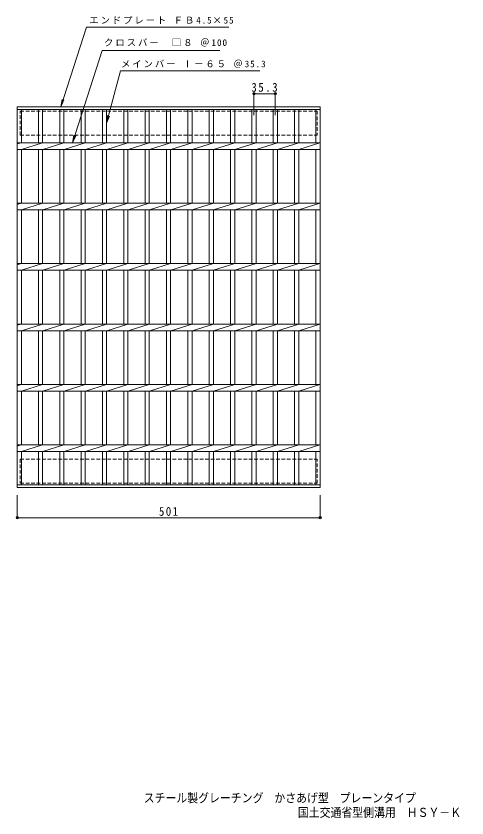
# Model space of a CAD drawing. Units: millimetres, scale not verified. Extents: x -640 to 851, y -688 to 639.
# Drawn here: x -640 to 106, y -688 to 639 of the extents above; entities that cross this region are included whole.
import ezdxf
from ezdxf.enums import TextEntityAlignment as Align

# ---------------------------------------------------------------- set-up
doc = ezdxf.new("R2010")
doc.units = ezdxf.units.MM
doc.header["$LTSCALE"] = 5
doc.header["$PDMODE"] = 32
doc.header["$PDSIZE"] = 4
doc.linetypes.add('DASHED1', pattern=[1.8, 1.2, -0.6])
for name, color, linetype, lineweight in [('B-1', 2, 'Continuous', 9), ('B-2', 3, 'Continuous', 9), ('B-4', 7, 'Continuous', 9), ('B-5', 7, 'Continuous', 9)]:
    doc.layers.add(name, color=color, linetype=linetype, lineweight=lineweight)
doc.layers.add('F-5_F-5ﾚｲﾔ', color=2, linetype='Continuous')
doc.styles.add('ＭＳ ゴシック', font='')
doc.styles.get('ＭＳ ゴシック').set_extended_font_data('MS Gothic')

msp = doc.modelspace()

# ---------------------------------------------------------------- linework, layer by layer
at = {"layer": 'B-1', "linetype": 'DASHED1'}
for p, q in [((-633.065, 441.642), (-633.065, 481.642)), ((-633.065, 441.642), (-142.065, 441.642)), ((-633.065, -94.358), (-633.065, -134.358)), ((-633.065, -94.358), (-142.065, -94.358))]:
    msp.add_line(p, q, dxfattribs=at)
for points in [[(-633.065, 481.642), (-142.065, 481.642), (-142.065, 441.642)], [(-633.065, -134.358), (-142.065, -134.358), (-142.065, -94.358)]]:
    msp.add_lwpolyline(points, dxfattribs=at)
at = {"layer": 'B-2'}
for p, q in [((-638.065, -141.358), (-638.065, 488.642)), ((-638.065, 488.642), (-137.065, 488.642)), ((-638.065, 484.142), (-137.065, 484.142)), ((-631.065, 429.143), (-631.065, 484.142)), ((-603.165, 484.142), (-603.165, 429.143)), ((-596.165, 484.142), (-596.165, 429.143)), ((-567.864, 484.142), (-567.864, 429.143)), ((-560.865, 484.142), (-560.865, 429.143)), ((-532.564, 484.142), (-532.564, 429.143)), ((-525.564, 484.142), (-525.564, 429.143)), ((-497.265, 484.142), (-497.265, 429.143)), ((-490.265, 484.142), (-490.265, 429.143)), ((-461.964, 484.142), (-461.964, 429.143)), ((-454.965, 484.142), (-454.965, 429.143)), ((-426.664, 484.142), (-426.664, 429.143)), ((-419.664, 484.142), (-419.664, 429.143)), ((-391.365, 484.142), (-391.365, 429.143)), ((-384.365, 484.142), (-384.365, 429.143)), ((-356.065, 484.142), (-356.065, 429.143)), ((-349.065, 484.142), (-349.065, 429.143)), ((-320.764, 484.142), (-320.764, 429.143)), ((-313.764, 484.142), (-313.764, 429.143)), ((-285.465, 484.142), (-285.465, 429.143)), ((-278.465, 484.142), (-278.465, 429.143)), ((-250.165, 484.142), (-250.165, 429.143)), ((-243.165, 484.142), (-243.165, 429.143)), ((-214.865, 484.142), (-214.865, 429.143)), ((-207.865, 484.142), (-207.865, 429.143)), ((-179.565, 484.142), (-179.565, 429.143)), ((-172.565, 484.142), (-172.565, 429.143)), ((-144.066, 484.142), (-144.066, 429.143)), ((-137.065, 488.642), (-137.065, -141.358)), ((-638.065, 427.062), (-631.465, 429.143)), ((-638.065, 429.143), (-137.065, 429.143)), ((-631.065, 418.143), (-596.165, 429.143)), ((-595.764, 418.143), (-560.865, 429.143)), ((-560.465, 418.143), (-525.565, 429.143)), ((-525.165, 418.143), (-490.265, 429.143)), ((-489.865, 418.143), (-454.965, 429.143)), ((-454.565, 418.143), (-419.665, 429.143)), ((-419.265, 418.143), (-384.365, 429.143)), ((-383.965, 418.143), (-349.065, 429.143)), ((-348.665, 418.143), (-313.765, 429.143)), ((-313.365, 418.143), (-278.465, 429.143)), ((-278.065, 418.143), (-243.165, 429.143)), ((-242.765, 418.143), (-207.865, 429.143)), ((-207.465, 418.143), (-172.565, 429.143)), ((-172.565, 418.143), (-137.665, 429.143)), ((-638.065, 418.143), (-137.065, 418.143)), ((-631.065, 329.142), (-631.065, 418.143)), ((-603.165, 418.143), (-603.165, 329.142)), ((-596.165, 418.143), (-596.165, 329.142)), ((-567.864, 418.143), (-567.864, 329.142)), ((-560.865, 418.143), (-560.865, 329.142)), ((-532.564, 418.143), (-532.564, 329.142)), ((-525.564, 418.143), (-525.564, 329.142)), ((-497.265, 418.143), (-497.265, 329.142)), ((-490.265, 418.143), (-490.265, 329.142)), ((-461.964, 418.143), (-461.964, 329.142)), ((-454.965, 418.143), (-454.965, 329.142)), ((-426.664, 418.143), (-426.664, 329.142)), ((-419.664, 418.143), (-419.664, 329.142)), ((-391.365, 418.143), (-391.365, 329.142)), ((-384.365, 418.143), (-384.365, 329.142)), ((-356.065, 418.143), (-356.065, 329.142)), ((-349.065, 418.143), (-349.065, 329.142)), ((-320.764, 418.143), (-320.764, 329.142)), ((-313.764, 418.143), (-313.764, 329.142)), ((-285.465, 418.143), (-285.465, 329.142)), ((-278.465, 418.143), (-278.465, 329.142)), ((-250.165, 418.143), (-250.165, 329.142)), ((-243.165, 418.143), (-243.165, 329.142)), ((-214.865, 418.143), (-214.865, 329.142)), ((-207.865, 418.143), (-207.865, 329.142)), ((-179.565, 418.143), (-179.565, 329.142)), ((-172.565, 418.143), (-172.565, 329.142)), ((-144.066, 418.143), (-144.066, 329.142)), ((-638.065, 327.062), (-631.465, 329.142)), ((-638.065, 329.142), (-137.065, 329.142)), ((-631.065, 318.143), (-596.165, 329.142)), ((-595.764, 318.143), (-560.865, 329.142)), ((-560.465, 318.143), (-525.565, 329.142)), ((-525.165, 318.143), (-490.265, 329.142)), ((-489.865, 318.143), (-454.965, 329.142)), ((-454.565, 318.143), (-419.665, 329.142)), ((-419.265, 318.143), (-384.365, 329.142)), ((-383.965, 318.143), (-349.065, 329.142)), ((-348.665, 318.143), (-313.765, 329.142)), ((-313.365, 318.143), (-278.465, 329.142)), ((-278.065, 318.143), (-243.165, 329.142)), ((-242.765, 318.143), (-207.865, 329.142)), ((-207.465, 318.143), (-172.565, 329.142)), ((-172.565, 318.143), (-137.665, 329.143)), ((-638.065, 318.142), (-137.065, 318.142)), ((-631.065, 229.142), (-631.065, 318.142)), ((-603.165, 318.142), (-603.165, 229.142)), ((-596.165, 318.142), (-596.165, 229.142)), ((-567.864, 318.142), (-567.864, 229.142)), ((-560.865, 318.142), (-560.865, 229.142)), ((-532.564, 318.142), (-532.564, 229.142)), ((-525.564, 318.142), (-525.564, 229.142)), ((-497.265, 318.142), (-497.265, 229.142)), ((-490.265, 318.142), (-490.265, 229.142)), ((-461.964, 318.142), (-461.964, 229.142)), ((-454.965, 318.142), (-454.965, 229.142)), ((-426.664, 318.142), (-426.664, 229.142)), ((-419.664, 318.142), (-419.664, 229.142)), ((-391.365, 318.142), (-391.365, 229.142)), ((-384.365, 318.142), (-384.365, 229.142)), ((-356.065, 318.142), (-356.065, 229.142)), ((-349.065, 318.142), (-349.065, 229.142)), ((-320.764, 318.142), (-320.764, 229.142)), ((-313.764, 318.142), (-313.764, 229.142)), ((-285.465, 318.142), (-285.465, 229.142)), ((-278.465, 318.142), (-278.465, 229.142)), ((-250.165, 318.142), (-250.165, 229.142)), ((-243.165, 318.142), (-243.165, 229.142)), ((-214.865, 318.142), (-214.865, 229.142)), ((-207.865, 318.142), (-207.865, 229.142)), ((-179.565, 318.142), (-179.565, 229.142)), ((-172.565, 318.142), (-172.565, 229.142)), ((-144.066, 318.142), (-144.066, 229.142)), ((-638.065, 227.062), (-631.465, 229.142)), ((-638.065, 229.142), (-137.065, 229.142)), ((-631.065, 218.143), (-596.165, 229.142)), ((-595.764, 218.143), (-560.865, 229.142)), ((-560.465, 218.143), (-525.565, 229.142)), ((-525.165, 218.143), (-490.265, 229.142)), ((-489.865, 218.143), (-454.965, 229.142)), ((-454.565, 218.143), (-419.665, 229.142)), ((-419.265, 218.143), (-384.365, 229.142)), ((-383.965, 218.143), (-349.065, 229.142)), ((-348.665, 218.143), (-313.765, 229.142)), ((-313.365, 218.143), (-278.465, 229.142)), ((-278.065, 218.143), (-243.165, 229.142)), ((-242.765, 218.143), (-207.865, 229.142)), ((-207.465, 218.143), (-172.565, 229.142)), ((-172.565, 218.143), (-137.665, 229.143)), ((-638.065, 218.142), (-137.065, 218.142)), ((-631.065, 129.142), (-631.065, 218.142)), ((-603.165, 218.142), (-603.165, 129.142)), ((-596.165, 218.142), (-596.165, 129.142)), ((-567.864, 218.142), (-567.864, 129.142)), ((-560.865, 218.142), (-560.865, 129.142)), ((-532.564, 218.142), (-532.564, 129.142)), ((-525.564, 218.142), (-525.564, 129.142)), ((-497.265, 218.142), (-497.265, 129.142)), ((-490.265, 218.142), (-490.265, 129.142)), ((-461.964, 218.142), (-461.964, 129.142)), ((-454.965, 218.142), (-454.965, 129.142)), ((-426.664, 218.142), (-426.664, 129.142)), ((-419.664, 218.142), (-419.664, 129.142)), ((-391.365, 218.142), (-391.365, 129.142)), ((-384.365, 218.142), (-384.365, 129.142)), ((-356.065, 218.142), (-356.065, 129.142)), ((-349.065, 218.142), (-349.065, 129.142)), ((-320.764, 218.142), (-320.764, 129.142)), ((-313.764, 218.142), (-313.764, 129.142)), ((-285.465, 218.142), (-285.465, 129.142)), ((-278.465, 218.142), (-278.465, 129.142)), ((-250.165, 218.142), (-250.165, 129.142)), ((-243.165, 218.142), (-243.165, 129.142)), ((-214.865, 218.142), (-214.865, 129.142)), ((-207.865, 218.142), (-207.865, 129.142)), ((-179.565, 218.142), (-179.565, 129.142)), ((-172.565, 218.142), (-172.565, 129.142)), ((-144.066, 218.142), (-144.066, 129.142)), ((-638.065, 127.062), (-631.465, 129.142)), ((-638.065, 129.142), (-137.065, 129.142)), ((-631.065, 118.143), (-596.165, 129.142)), ((-595.764, 118.143), (-560.865, 129.142)), ((-560.465, 118.143), (-525.565, 129.142)), ((-525.165, 118.143), (-490.265, 129.142)), ((-489.865, 118.143), (-454.965, 129.142)), ((-454.565, 118.143), (-419.665, 129.142)), ((-419.265, 118.143), (-384.365, 129.142)), ((-383.965, 118.143), (-349.065, 129.142)), ((-348.665, 118.143), (-313.765, 129.142)), ((-313.365, 118.143), (-278.465, 129.142)), ((-278.065, 118.143), (-243.165, 129.142)), ((-242.765, 118.143), (-207.865, 129.142)), ((-207.465, 118.143), (-172.565, 129.142)), ((-172.565, 118.143), (-137.665, 129.143)), ((-638.065, 118.142), (-137.065, 118.142)), ((-631.065, 29.142), (-631.065, 118.142)), ((-603.165, 118.142), (-603.165, 29.142)), ((-596.165, 118.142), (-596.165, 29.142)), ((-567.864, 118.142), (-567.864, 29.142)), ((-560.865, 118.142), (-560.865, 29.142)), ((-532.564, 118.142), (-532.564, 29.142)), ((-525.564, 118.142), (-525.564, 29.142)), ((-497.265, 118.142), (-497.265, 29.142)), ((-490.265, 118.142), (-490.265, 29.142)), ((-461.964, 118.142), (-461.964, 29.142)), ((-454.965, 118.142), (-454.965, 29.142)), ((-426.664, 118.142), (-426.664, 29.142)), ((-419.664, 118.142), (-419.664, 29.142)), ((-391.365, 118.142), (-391.365, 29.142)), ((-384.365, 118.142), (-384.365, 29.142)), ((-356.065, 118.142), (-356.065, 29.142)), ((-349.065, 118.142), (-349.065, 29.142)), ((-320.764, 118.142), (-320.764, 29.142)), ((-313.764, 118.142), (-313.764, 29.142)), ((-285.465, 118.142), (-285.465, 29.142)), ((-278.465, 118.142), (-278.465, 29.142)), ((-250.165, 118.142), (-250.165, 29.142)), ((-243.165, 118.142), (-243.165, 29.142)), ((-214.865, 118.142), (-214.865, 29.142)), ((-207.865, 118.142), (-207.865, 29.142)), ((-179.565, 118.142), (-179.565, 29.142)), ((-172.565, 118.142), (-172.565, 29.142)), ((-144.066, 118.142), (-144.066, 29.142)), ((-638.065, 27.062), (-631.465, 29.142)), ((-638.065, 29.142), (-137.065, 29.142)), ((-631.065, 18.142), (-596.165, 29.142)), ((-595.764, 18.142), (-560.865, 29.142)), ((-560.465, 18.142), (-525.565, 29.142)), ((-525.165, 18.142), (-490.265, 29.142)), ((-489.865, 18.142), (-454.965, 29.142)), ((-454.565, 18.142), (-419.665, 29.142)), ((-419.265, 18.142), (-384.365, 29.142)), ((-383.965, 18.142), (-349.065, 29.142)), ((-348.665, 18.142), (-313.765, 29.142)), ((-313.365, 18.142), (-278.465, 29.142)), ((-278.065, 18.142), (-243.165, 29.142)), ((-242.765, 18.142), (-207.865, 29.142)), ((-207.465, 18.142), (-172.565, 29.142)), ((-172.565, 18.143), (-137.665, 29.143)), ((-638.065, 18.142), (-137.065, 18.142)), ((-631.065, -70.858), (-631.065, 18.142)), ((-603.165, 18.142), (-603.165, -70.858)), ((-596.165, 18.142), (-596.165, -70.858)), ((-567.864, 18.142), (-567.864, -70.858)), ((-560.865, 18.142), (-560.865, -70.858)), ((-532.564, 18.142), (-532.564, -70.858)), ((-525.564, 18.142), (-525.564, -70.858)), ((-497.265, 18.142), (-497.265, -70.858)), ((-490.265, 18.142), (-490.265, -70.858)), ((-461.964, 18.142), (-461.964, -70.858)), ((-454.965, 18.142), (-454.965, -70.858)), ((-426.664, 18.142), (-426.664, -70.858)), ((-419.664, 18.142), (-419.664, -70.858)), ((-391.365, 18.142), (-391.365, -70.858)), ((-384.365, 18.142), (-384.365, -70.858)), ((-356.065, 18.142), (-356.065, -70.858)), ((-349.065, 18.142), (-349.065, -70.858)), ((-320.764, 18.142), (-320.764, -70.858)), ((-313.764, 18.142), (-313.764, -70.858)), ((-285.465, 18.142), (-285.465, -70.858)), ((-278.465, 18.142), (-278.465, -70.858)), ((-250.165, 18.142), (-250.165, -70.858)), ((-243.165, 18.142), (-243.165, -70.858)), ((-214.865, 18.142), (-214.865, -70.858)), ((-207.865, 18.142), (-207.865, -70.858)), ((-179.565, 18.142), (-179.565, -70.858)), ((-172.565, 18.142), (-172.565, -70.858)), ((-144.066, 18.142), (-144.066, -70.858)), ((-638.065, -70.858), (-137.065, -70.858)), ((-638.065, -72.938), (-631.465, -70.858)), ((-631.065, -81.858), (-596.165, -70.858)), ((-596.166, -70.858), (-596.165, -70.858)), ((-595.764, -81.858), (-560.865, -70.858)), ((-560.867, -70.858), (-560.865, -70.858)), ((-560.465, -81.858), (-525.565, -70.858)), ((-525.566, -70.858), (-525.565, -70.858)), ((-525.165, -81.858), (-490.265, -70.858)), ((-490.266, -70.858), (-490.265, -70.858)), ((-489.865, -81.858), (-454.965, -70.858)), ((-454.967, -70.858), (-454.965, -70.858)), ((-454.565, -81.858), (-419.665, -70.858)), ((-419.666, -70.858), (-419.665, -70.858)), ((-419.265, -81.858), (-384.365, -70.858)), ((-384.366, -70.858), (-384.365, -70.858)), ((-383.965, -81.858), (-349.065, -70.858)), ((-349.067, -70.858), (-349.065, -70.858)), ((-348.665, -81.858), (-313.765, -70.858)), ((-313.766, -70.858), (-313.765, -70.858)), ((-313.365, -81.858), (-278.465, -70.858)), ((-278.466, -70.858), (-278.465, -70.858)), ((-278.065, -81.858), (-243.165, -70.858)), ((-243.167, -70.858), (-243.165, -70.858)), ((-242.765, -81.858), (-207.865, -70.858)), ((-207.866, -70.858), (-207.865, -70.858)), ((-207.465, -81.858), (-172.565, -70.858)), ((-172.565, -81.857), (-137.665, -70.857)), ((-638.065, -81.858), (-137.065, -81.858)), ((-631.065, -136.858), (-631.065, -81.858)), ((-603.165, -81.858), (-603.165, -136.858)), ((-596.165, -81.858), (-596.165, -136.858)), ((-567.864, -81.858), (-567.864, -136.858)), ((-560.865, -81.858), (-560.865, -136.858)), ((-532.564, -81.858), (-532.564, -136.858)), ((-525.564, -81.858), (-525.564, -136.858)), ((-497.265, -81.858), (-497.265, -136.858)), ((-490.265, -81.858), (-490.265, -136.858)), ((-461.964, -81.858), (-461.964, -136.858)), ((-454.965, -81.858), (-454.965, -136.858)), ((-426.664, -81.858), (-426.664, -136.858)), ((-419.664, -81.858), (-419.664, -136.858)), ((-391.365, -81.858), (-391.365, -136.858)), ((-384.365, -81.858), (-384.365, -136.858)), ((-356.065, -81.858), (-356.065, -136.858)), ((-349.065, -81.858), (-349.065, -136.858)), ((-320.764, -81.858), (-320.764, -136.858)), ((-313.764, -81.858), (-313.764, -136.858)), ((-285.465, -81.858), (-285.465, -136.858)), ((-278.465, -81.858), (-278.465, -136.858)), ((-250.165, -81.858), (-250.165, -136.858)), ((-243.165, -81.858), (-243.165, -136.858)), ((-214.865, -81.858), (-214.865, -136.858)), ((-207.865, -81.858), (-207.865, -136.858)), ((-179.565, -81.858), (-179.565, -136.858)), ((-172.565, -81.858), (-172.565, -136.858)), ((-144.066, -81.858), (-144.066, -136.858)), ((-137.065, -136.858), (-638.065, -136.858)), ((-137.065, -141.358), (-638.065, -141.358))]:
    msp.add_line(p, q, dxfattribs=at)
at = {"layer": 'B-4'}
for p, q in [((-246.665, 474.723), (-246.665, 511.762)), ((-246.665, 510.262), (-211.365, 510.262)), ((-211.365, 474.723), (-211.365, 511.762)), ((-638.065, -153.858), (-638.065, -192.858)), ((-137.065, -153.858), (-137.065, -192.858)), ((-638.065, -191.358), (-137.065, -191.358))]:
    msp.add_line(p, q, dxfattribs=at)
for p in [(-246.665, 510.262), (-211.365, 510.262), (-638.065, -191.358), (-137.065, -191.358)]:
    msp.add_point(p, dxfattribs=at)
at = {"layer": 'B-5'}
for p, q in [((-566.194, 488.642), (-563.917, 500.933)), ((-566.194, 488.642), (-560.814, 499.925)), ((-490.265, 461.642), (-488.633, 474.035)), ((-490.265, 461.642), (-485.481, 473.191)), ((-546.714, 429.143), (-544.472, 441.44)), ((-546.714, 429.143), (-541.366, 440.441))]:
    msp.add_line(p, q, dxfattribs=at)
for points in [[(-566.194, 488.642), (-523.364, 620.511), (-288.059, 620.511)], [(-546.714, 429.143), (-497.566, 581.912), (-303.302, 581.912)], [(-490.265, 461.642), (-467.058, 548.251), (-236.638, 548.251)]]:
    msp.add_lwpolyline(points, dxfattribs=at)

# ---------------------------------------------------------------- texts
at = {"layer": 'B-4', "color": 2, "char_height": 14.66, "attachment_point": 7, "style": 'ＭＳ ゴシック'}
for s, insert in [('\\T1.28;\\W0.9;35.3', (-250.89, 513.262)), ('\\T1.27;\\W0.9;501', (-403.815, -188.358))]:
    msp.add_mtext(s, dxfattribs=dict(at, insert=insert))
at = {"layer": 'B-5', "char_height": 11, "attachment_point": 7, "style": 'ＭＳ ゴシック'}
for s, insert in [('\\T1.21;エンドプレート\\~ＦＢ4.5×55', (-518.855, 625.652)), ('\\T1.22;クロスバー\\~\\~□８\\~＠100', (-494.552, 588.259)), ('\\T1.21;メインバー\\~Ⅰ－６５\\~＠35.3', (-466.337, 552.981))]:
    msp.add_mtext(s, dxfattribs=dict(at, insert=insert))
at = {"layer": 'F-5_F-5ﾚｲﾔ', "style": 'ＭＳ ゴシック', "width": 0.9}
for s, p in [('スチール製グレーチング\u3000かさあげ型\u3000プレーンタイプ', (-428.846, -666.766)), ('国土交通省型側溝用\u3000ＨＳＹ－Ｋ\u3000６３６５Ａ', (-173.98, -690.751))]:
    msp.add_text(s, height=14.66, dxfattribs=at).set_placement(p, align=Align.BOTTOM_LEFT)

doc.saveas('drawing.dxf')
